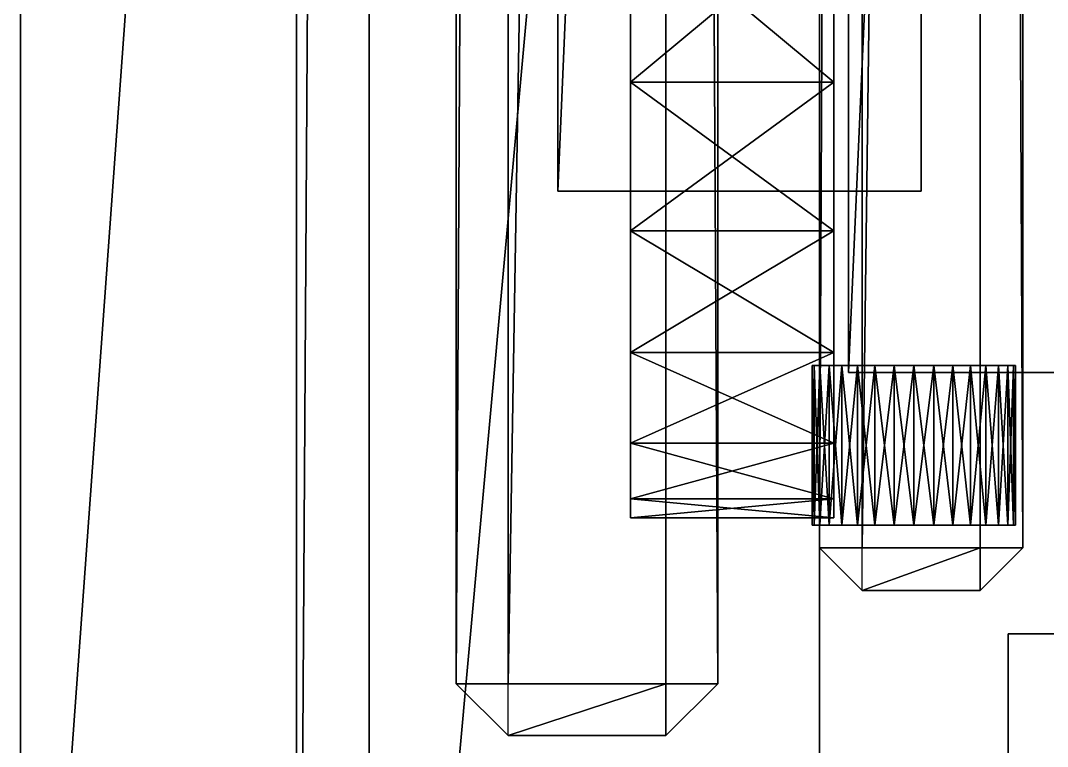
# Model space of a CAD drawing. Header units: millimetres. Extents: x -18 to 4450, y -985 to 970.
# Drawn here: x -18 to 123.4, y -661.5 to -561.5 of the extents above; entities that cross this region are included whole.
import ezdxf

# ---------------------------------------------------------------- set-up
doc = ezdxf.new("R2010")
doc.units = ezdxf.units.MM
for name, color, linetype in [('body__front_apron_lower_shadow', 8, 'CONTINUOUS'), ('body__hood_front_lip_shadow', 8, 'CONTINUOUS'), ('body__hood_front_rolled_lip_surface', 8, 'CONTINUOUS'), ('body__left_front_fender_sloped_outer_skin', 40, 'CONTINUOUS'), ('chassis__front_bumper', 250, 'CONTINUOUS'), ('chassis__front_bumper_swept_main_face', 250, 'CONTINUOUS'), ('chassis__left_front_bumper_stay_bolt_1', 9, 'CONTINUOUS'), ('front_detail__front_grille_inset_rounded_surround_surface', 7, 'CONTINUOUS'), ('front_detail__headlamp_bezel_left', 9, 'CONTINUOUS')]:
    doc.layers.add(name, color=color, linetype=linetype)

msp = doc.modelspace()

# ---------------------------------------------------------------- linework, layer by layer
at = {"layer": 'body__front_apron_lower_shadow'}
for points in [[(92, -634.119987, 715.879977), (92, -634.119987, 746.119976), (92, 634.119987, 746.119976)], [(92, -634.119987, 715.879977), (92, 634.119987, 746.119976), (92, 634.119987, 715.879977)], [(92, -634.119987, 715.879977), (97.879998, -634.119987, 709.999979), (97.879998, 634.119987, 709.999979)], [(92, -634.119987, 715.879977), (97.879998, 634.119987, 709.999979), (92, 634.119987, 715.879977)], [(92, -634.119987, 746.119976), (97.879998, -634.119987, 751.999974), (97.879998, 634.119987, 751.999974)], [(92, -634.119987, 746.119976), (97.879998, 634.119987, 751.999974), (92, 634.119987, 746.119976)], [(97.879998, -634.119987, 751.999974), (114.119999, -634.119987, 751.999974), (114.119999, 634.119987, 751.999974)], [(97.879998, -634.119987, 751.999974), (114.119999, 634.119987, 751.999974), (97.879998, 634.119987, 751.999974)], [(97.879998, -634.119987, 709.999979), (97.879998, 634.119987, 709.999979), (114.119999, 634.119987, 709.999979)], [(97.879998, -634.119987, 709.999979), (114.119999, 634.119987, 709.999979), (114.119999, -634.119987, 709.999979)], [(119.999997, -634.119987, 715.879977), (114.119999, -634.119987, 709.999979), (114.119999, 634.119987, 709.999979)], [(119.999997, -634.119987, 715.879977), (114.119999, 634.119987, 709.999979), (119.999997, 634.119987, 715.879977)], [(119.999997, -634.119987, 746.119976), (114.119999, -634.119987, 751.999974), (114.119999, 634.119987, 751.999974)], [(119.999997, -634.119987, 746.119976), (114.119999, 634.119987, 751.999974), (119.999997, 634.119987, 746.119976)], [(119.999997, -634.119987, 715.879977), (119.999997, 634.119987, 715.879977), (119.999997, 634.119987, 746.119976)], [(119.999997, -634.119987, 715.879977), (119.999997, 634.119987, 746.119976), (119.999997, -634.119987, 746.119976)], [(92, -634.119987, 715.879977), (97.879998, -639.999986, 715.879977), (97.879998, -639.999986, 746.119976)], [(92, -634.119987, 715.879977), (97.879998, -639.999986, 746.119976), (92, -634.119987, 746.119976)], [(92, -634.119987, 715.879977), (97.879998, -639.999986, 715.879977), (97.879998, -634.119987, 709.999979)], [(92, -634.119987, 746.119976), (97.879998, -639.999986, 746.119976), (97.879998, -634.119987, 751.999974)], [(97.879998, -639.999986, 715.879977), (97.879998, -634.119987, 709.999979), (114.119999, -634.119987, 709.999979)], [(97.879998, -639.999986, 715.879977), (114.119999, -634.119987, 709.999979), (114.119999, -639.999986, 715.879977)], [(97.879998, -639.999986, 746.119976), (97.879998, -634.119987, 751.999974), (114.119999, -634.119987, 751.999974)], [(97.879998, -639.999986, 746.119976), (114.119999, -634.119987, 751.999974), (114.119999, -639.999986, 746.119976)], [(119.999997, -634.119987, 715.879977), (114.119999, -639.999986, 715.879977), (114.119999, -639.999986, 746.119976)], [(119.999997, -634.119987, 715.879977), (114.119999, -639.999986, 746.119976), (119.999997, -634.119987, 746.119976)], [(119.999997, -634.119987, 715.879977), (114.119999, -639.999986, 715.879977), (114.119999, -634.119987, 709.999979)], [(119.999997, -634.119987, 746.119976), (114.119999, -639.999986, 746.119976), (114.119999, -634.119987, 751.999974)], [(97.879998, -639.999986, 715.879977), (114.119999, -639.999986, 715.879977), (114.119999, -639.999986, 746.119976)], [(97.879998, -639.999986, 715.879977), (114.119999, -639.999986, 746.119976), (97.879998, -639.999986, 746.119976)]]:
    msp.add_3dface(points, dxfattribs=at)
at = {"layer": 'body__hood_front_lip_shadow'}
for points in [[(41.999999, -652.859986, 1229.140043), (41.999999, -652.859986, 1248.860002), (41.999999, 652.859986, 1248.860002)], [(41.999999, -652.859986, 1229.140043), (41.999999, 652.859986, 1248.860002), (41.999999, 652.859986, 1229.140043)], [(41.999999, -652.859986, 1229.140043), (49.139999, -652.859986, 1222.000003), (49.139999, 652.859986, 1222.000003)], [(41.999999, -652.859986, 1229.140043), (49.139999, 652.859986, 1222.000003), (41.999999, 652.859986, 1229.140043)], [(41.999999, -652.859986, 1248.860002), (49.139999, -652.859986, 1256.000042), (49.139999, 652.859986, 1256.000042)], [(41.999999, -652.859986, 1248.860002), (49.139999, 652.859986, 1256.000042), (41.999999, 652.859986, 1248.860002)], [(49.139999, -652.859986, 1256.000042), (70.859998, -652.859986, 1256.000042), (70.859998, 652.859986, 1256.000042)], [(49.139999, -652.859986, 1256.000042), (70.859998, 652.859986, 1256.000042), (49.139999, 652.859986, 1256.000042)], [(49.139999, -652.859986, 1222.000003), (49.139999, 652.859986, 1222.000003), (70.859998, 652.859986, 1222.000003)], [(49.139999, -652.859986, 1222.000003), (70.859998, 652.859986, 1222.000003), (70.859998, -652.859986, 1222.000003)], [(78.000002, -652.859986, 1229.140043), (70.859998, -652.859986, 1222.000003), (70.859998, 652.859986, 1222.000003)], [(78.000002, -652.859986, 1229.140043), (70.859998, 652.859986, 1222.000003), (78.000002, 652.859986, 1229.140043)], [(78.000002, -652.859986, 1248.860002), (70.859998, -652.859986, 1256.000042), (70.859998, 652.859986, 1256.000042)], [(78.000002, -652.859986, 1248.860002), (70.859998, 652.859986, 1256.000042), (78.000002, 652.859986, 1248.860002)], [(78.000002, -652.859986, 1229.140043), (78.000002, 652.859986, 1229.140043), (78.000002, 652.859986, 1248.860002)], [(78.000002, -652.859986, 1229.140043), (78.000002, 652.859986, 1248.860002), (78.000002, -652.859986, 1248.860002)], [(41.999999, -652.859986, 1229.140043), (49.139999, -660.000026, 1229.140043), (49.139999, -660.000026, 1248.860002)], [(41.999999, -652.859986, 1229.140043), (49.139999, -660.000026, 1248.860002), (41.999999, -652.859986, 1248.860002)], [(41.999999, -652.859986, 1229.140043), (49.139999, -660.000026, 1229.140043), (49.139999, -652.859986, 1222.000003)], [(41.999999, -652.859986, 1248.860002), (49.139999, -660.000026, 1248.860002), (49.139999, -652.859986, 1256.000042)], [(49.139999, -660.000026, 1229.140043), (49.139999, -652.859986, 1222.000003), (70.859998, -652.859986, 1222.000003)], [(49.139999, -660.000026, 1229.140043), (70.859998, -652.859986, 1222.000003), (70.859998, -660.000026, 1229.140043)], [(49.139999, -660.000026, 1248.860002), (49.139999, -652.859986, 1256.000042), (70.859998, -652.859986, 1256.000042)], [(49.139999, -660.000026, 1248.860002), (70.859998, -652.859986, 1256.000042), (70.859998, -660.000026, 1248.860002)], [(78.000002, -652.859986, 1229.140043), (70.859998, -660.000026, 1229.140043), (70.859998, -660.000026, 1248.860002)], [(78.000002, -652.859986, 1229.140043), (70.859998, -660.000026, 1248.860002), (78.000002, -652.859986, 1248.860002)], [(78.000002, -652.859986, 1229.140043), (70.859998, -660.000026, 1229.140043), (70.859998, -652.859986, 1222.000003)], [(78.000002, -652.859986, 1248.860002), (70.859998, -660.000026, 1248.860002), (70.859998, -652.859986, 1256.000042)], [(49.139999, -660.000026, 1229.140043), (70.859998, -660.000026, 1229.140043), (70.859998, -660.000026, 1248.860002)], [(49.139999, -660.000026, 1229.140043), (70.859998, -660.000026, 1248.860002), (49.139999, -660.000026, 1248.860002)]]:
    msp.add_3dface(points, dxfattribs=at)
at = {"layer": 'body__hood_front_rolled_lip_surface'}
for points in [[(96.000001, -610.000014, 1203.999996), (96.000001, 610.000014, 1203.999996), (150.000006, 610.000014, 1218.000054)], [(96.000001, -610.000014, 1203.999996), (150.000006, 610.000014, 1218.000054), (150.000006, -610.000014, 1218.000054)], [(96.000001, -610.000014, 1248.000026), (150.000006, -610.000014, 1253.999949), (150.000006, 610.000014, 1253.999949)], [(96.000001, -610.000014, 1248.000026), (150.000006, 610.000014, 1253.999949), (96.000001, 610.000014, 1248.000026)], [(96.000001, -610.000014, 1203.999996), (96.000001, -610.000014, 1248.000026), (96.000001, 610.000014, 1248.000026)], [(96.000001, -610.000014, 1203.999996), (96.000001, 610.000014, 1248.000026), (96.000001, 610.000014, 1203.999996)], [(150.000006, -610.000014, 1218.000054), (150.000006, -610.000014, 1253.999949), (96.000001, -610.000014, 1248.000026)], [(150.000006, -610.000014, 1218.000054), (96.000001, -610.000014, 1248.000026), (96.000001, -610.000014, 1203.999996)]]:
    msp.add_3dface(points, dxfattribs=at)
at = {"layer": 'body__left_front_fender_sloped_outer_skin'}
for points in [[(118.000001, -846.000016, 705.99997), (118.000001, -646.000028, 705.99997), (1034.999967, -646.000028, 744.000018)], [(118.000001, -846.000016, 705.99997), (1034.999967, -646.000028, 744.000018), (1034.999967, -846.000016, 744.000018)], [(118.000001, -846.000016, 1047.999978), (1034.999967, -846.000016, 1241.999984), (1034.999967, -646.000028, 1241.999984)], [(118.000001, -846.000016, 1047.999978), (1034.999967, -646.000028, 1241.999984), (118.000001, -646.000028, 1047.999978)], [(118.000001, -846.000016, 705.99997), (118.000001, -846.000016, 1047.999978), (118.000001, -646.000028, 1047.999978)], [(118.000001, -846.000016, 705.99997), (118.000001, -646.000028, 1047.999978), (118.000001, -646.000028, 705.99997)], [(118.000001, -646.000028, 705.99997), (118.000001, -646.000028, 1047.999978), (1034.999967, -646.000028, 1241.999984)], [(118.000001, -646.000028, 705.99997), (1034.999967, -646.000028, 1241.999984), (1034.999967, -646.000028, 744.000018)]]:
    msp.add_3dface(points, dxfattribs=at)
at = {"layer": 'chassis__front_bumper'}
for points in [[(20, -800.000012, 535.000026), (20, -800.000012, 634.99999), (20, 800.000012, 634.99999)], [(20, -800.000012, 535.000026), (20, 800.000012, 634.99999), (20, 800.000012, 535.000026)], [(20, -800.000012, 535.000026), (29.999999, -800.000012, 524.999976), (29.999999, 800.000012, 524.999976)], [(20, -800.000012, 535.000026), (29.999999, 800.000012, 524.999976), (20, 800.000012, 535.000026)], [(20, -800.000012, 634.99999), (29.999999, -800.000012, 644.999981), (29.999999, 800.000012, 644.999981)], [(20, -800.000012, 634.99999), (29.999999, 800.000012, 644.999981), (20, 800.000012, 634.99999)], [(29.999999, -800.000012, 644.999981), (174.999997, -800.000012, 644.999981), (174.999997, 800.000012, 644.999981)], [(29.999999, -800.000012, 644.999981), (174.999997, 800.000012, 644.999981), (29.999999, 800.000012, 644.999981)], [(29.999999, -800.000012, 524.999976), (29.999999, 800.000012, 524.999976), (174.999997, 800.000012, 524.999976)], [(29.999999, -800.000012, 524.999976), (174.999997, 800.000012, 524.999976), (174.999997, -800.000012, 524.999976)]]:
    msp.add_3dface(points, dxfattribs=at)
at = {"layer": 'chassis__front_bumper_swept_main_face'}
for points in [[(-17.999999, -759.99999, 483.999997), (-17.999999, 759.99999, 483.999997), (92, 759.99999, 519.999981)], [(-17.999999, -759.99999, 483.999997), (92, 759.99999, 519.999981), (92, -759.99999, 519.999981)], [(-17.999999, -759.99999, 607.99998), (92, -759.99999, 620.000005), (92, 759.99999, 620.000005)], [(-17.999999, -759.99999, 607.99998), (92, 759.99999, 620.000005), (-17.999999, 759.99999, 607.99998)], [(-17.999999, -759.99999, 483.999997), (-17.999999, -759.99999, 607.99998), (-17.999999, 759.99999, 607.99998)], [(-17.999999, -759.99999, 483.999997), (-17.999999, 759.99999, 607.99998), (-17.999999, 759.99999, 483.999997)], [(92, 759.99999, 519.999981), (92, 759.99999, 620.000005), (92, -759.99999, 620.000005)], [(92, 759.99999, 519.999981), (92, -759.99999, 620.000005), (92, -759.99999, 519.999981)]]:
    msp.add_3dface(points, dxfattribs=at)
at = {"layer": 'chassis__left_front_bumper_stay_bolt_1'}
for points in [[(91.269009, -630.999982, 552.731276), (91.269009, -609.000027, 552.731276), (90.999998, -609.000027, 550.000012)], [(91.269009, -630.999982, 552.731276), (90.999998, -609.000027, 550.000012), (90.999998, -630.999982, 550.000012)], [(104.999997, -609.000027, 550.000012), (91.269009, -609.000027, 552.731276), (90.999998, -609.000027, 550.000012)], [(90.999998, -630.999982, 550.000012), (90.999998, -609.000027, 550.000012), (91.269009, -609.000027, 547.268748)], [(90.999998, -630.999982, 550.000012), (91.269009, -609.000027, 547.268748), (91.269009, -630.999982, 547.268748)], [(104.999997, -609.000027, 550.000012), (90.999998, -609.000027, 550.000012), (91.269009, -609.000027, 547.268748)], [(92.065684, -630.999982, 555.357575), (92.065684, -609.000027, 555.357575), (91.269009, -609.000027, 552.731276)], [(92.065684, -630.999982, 555.357575), (91.269009, -609.000027, 552.731276), (91.269009, -630.999982, 552.731276)], [(104.999997, -609.000027, 550.000012), (92.065684, -609.000027, 555.357575), (91.269009, -609.000027, 552.731276)], [(91.269009, -630.999982, 547.268748), (91.269009, -609.000027, 547.268748), (92.065684, -609.000027, 544.642448)], [(91.269009, -630.999982, 547.268748), (92.065684, -609.000027, 544.642448), (92.065684, -630.999982, 544.642448)], [(104.999997, -609.000027, 550.000012), (91.269009, -609.000027, 547.268748), (92.065684, -609.000027, 544.642448)], [(93.359426, -630.999982, 557.778001), (93.359426, -609.000027, 557.778001), (92.065684, -609.000027, 555.357575)], [(93.359426, -630.999982, 557.778001), (92.065684, -609.000027, 555.357575), (92.065684, -630.999982, 555.357575)], [(104.999997, -609.000027, 550.000012), (93.359426, -609.000027, 557.778001), (92.065684, -609.000027, 555.357575)], [(92.065684, -630.999982, 544.642448), (92.065684, -609.000027, 544.642448), (93.359426, -609.000027, 542.222023)], [(92.065684, -630.999982, 544.642448), (93.359426, -609.000027, 542.222023), (93.359426, -630.999982, 542.222023)], [(104.999997, -609.000027, 550.000012), (92.065684, -609.000027, 544.642448), (93.359426, -609.000027, 542.222023)], [(95.100507, -630.999982, 559.899509), (95.100507, -609.000027, 559.899509), (93.359426, -609.000027, 557.778001)], [(95.100507, -630.999982, 559.899509), (93.359426, -609.000027, 557.778001), (93.359426, -630.999982, 557.778001)], [(104.999997, -609.000027, 550.000012), (95.100507, -609.000027, 559.899509), (93.359426, -609.000027, 557.778001)], [(93.359426, -630.999982, 542.222023), (93.359426, -609.000027, 542.222023), (95.100507, -609.000027, 540.100515)], [(93.359426, -630.999982, 542.222023), (95.100507, -609.000027, 540.100515), (95.100507, -630.999982, 540.100515)], [(104.999997, -609.000027, 550.000012), (93.359426, -609.000027, 542.222023), (95.100507, -609.000027, 540.100515)], [(97.222015, -630.999982, 561.640561), (97.222015, -609.000027, 561.640561), (95.100507, -609.000027, 559.899509)], [(97.222015, -630.999982, 561.640561), (95.100507, -609.000027, 559.899509), (95.100507, -630.999982, 559.899509)], [(104.999997, -609.000027, 550.000012), (97.222015, -609.000027, 561.640561), (95.100507, -609.000027, 559.899509)], [(95.100507, -630.999982, 540.100515), (95.100507, -609.000027, 540.100515), (97.222015, -609.000027, 538.359404)], [(95.100507, -630.999982, 540.100515), (97.222015, -609.000027, 538.359404), (97.222015, -630.999982, 538.359404)], [(104.999997, -609.000027, 550.000012), (95.100507, -609.000027, 540.100515), (97.222015, -609.000027, 538.359404)], [(99.642433, -630.999982, 562.934339), (99.642433, -609.000027, 562.934339), (97.222015, -609.000027, 561.640561)], [(99.642433, -630.999982, 562.934339), (97.222015, -609.000027, 561.640561), (97.222015, -630.999982, 561.640561)], [(104.999997, -609.000027, 550.000012), (99.642433, -609.000027, 562.934339), (97.222015, -609.000027, 561.640561)], [(97.222015, -630.999982, 538.359404), (97.222015, -609.000027, 538.359404), (99.642433, -609.000027, 537.065685)], [(97.222015, -630.999982, 538.359404), (99.642433, -609.000027, 537.065685), (99.642433, -630.999982, 537.065685)], [(104.999997, -609.000027, 550.000012), (97.222015, -609.000027, 538.359404), (99.642433, -609.000027, 537.065685)], [(102.268733, -630.999982, 563.731015), (102.268733, -609.000027, 563.731015), (99.642433, -609.000027, 562.934339)], [(102.268733, -630.999982, 563.731015), (99.642433, -609.000027, 562.934339), (99.642433, -630.999982, 562.934339)], [(104.999997, -609.000027, 550.000012), (102.268733, -609.000027, 563.731015), (99.642433, -609.000027, 562.934339)], [(99.642433, -630.999982, 537.065685), (99.642433, -609.000027, 537.065685), (102.268733, -609.000027, 536.269009)], [(99.642433, -630.999982, 537.065685), (102.268733, -609.000027, 536.269009), (102.268733, -630.999982, 536.269009)], [(104.999997, -609.000027, 550.000012), (99.642433, -609.000027, 537.065685), (102.268733, -609.000027, 536.269009)], [(104.999997, -630.999982, 564.00001), (104.999997, -609.000027, 564.00001), (102.268733, -609.000027, 563.731015)], [(104.999997, -630.999982, 564.00001), (102.268733, -609.000027, 563.731015), (102.268733, -630.999982, 563.731015)], [(104.999997, -609.000027, 550.000012), (104.999997, -609.000027, 564.00001), (102.268733, -609.000027, 563.731015)], [(102.268733, -630.999982, 536.269009), (102.268733, -609.000027, 536.269009), (104.999997, -609.000027, 536.000013)], [(102.268733, -630.999982, 536.269009), (104.999997, -609.000027, 536.000013), (104.999997, -630.999982, 536.000013)], [(104.999997, -609.000027, 550.000012), (102.268733, -609.000027, 536.269009), (104.999997, -609.000027, 536.000013)], [(104.999997, -609.000027, 550.000012), (119.000003, -609.000027, 550.000012), (118.730992, -609.000027, 552.731276)], [(104.999997, -609.000027, 550.000012), (118.730992, -609.000027, 552.731276), (117.934316, -609.000027, 555.357575)], [(104.999997, -609.000027, 550.000012), (117.934316, -609.000027, 555.357575), (116.640575, -609.000027, 557.778001)], [(104.999997, -609.000027, 550.000012), (116.640575, -609.000027, 557.778001), (114.899494, -609.000027, 559.899509)], [(104.999997, -609.000027, 550.000012), (114.899494, -609.000027, 559.899509), (112.777986, -609.000027, 561.640561)], [(104.999997, -609.000027, 550.000012), (112.777986, -609.000027, 561.640561), (110.357568, -609.000027, 562.934339)], [(104.999997, -609.000027, 550.000012), (110.357568, -609.000027, 562.934339), (107.731268, -609.000027, 563.731015)], [(107.731268, -630.999982, 563.731015), (107.731268, -609.000027, 563.731015), (104.999997, -609.000027, 564.00001)], [(107.731268, -630.999982, 563.731015), (104.999997, -609.000027, 564.00001), (104.999997, -630.999982, 564.00001)], [(104.999997, -609.000027, 550.000012), (107.731268, -609.000027, 563.731015), (104.999997, -609.000027, 564.00001)], [(104.999997, -630.999982, 536.000013), (104.999997, -609.000027, 536.000013), (107.731268, -609.000027, 536.269009)], [(104.999997, -630.999982, 536.000013), (107.731268, -609.000027, 536.269009), (107.731268, -630.999982, 536.269009)], [(104.999997, -609.000027, 550.000012), (104.999997, -609.000027, 536.000013), (107.731268, -609.000027, 536.269009)], [(104.999997, -609.000027, 550.000012), (107.731268, -609.000027, 536.269009), (110.357568, -609.000027, 537.065685)], [(104.999997, -609.000027, 550.000012), (110.357568, -609.000027, 537.065685), (112.777986, -609.000027, 538.359404)], [(104.999997, -609.000027, 550.000012), (112.777986, -609.000027, 538.359404), (114.899494, -609.000027, 540.100515)], [(104.999997, -609.000027, 550.000012), (114.899494, -609.000027, 540.100515), (116.640575, -609.000027, 542.222023)], [(104.999997, -609.000027, 550.000012), (116.640575, -609.000027, 542.222023), (117.934316, -609.000027, 544.642448)], [(104.999997, -609.000027, 550.000012), (117.934316, -609.000027, 544.642448), (118.730992, -609.000027, 547.268748)], [(104.999997, -609.000027, 550.000012), (118.730992, -609.000027, 547.268748), (119.000003, -609.000027, 550.000012)], [(110.357568, -630.999982, 562.934339), (110.357568, -609.000027, 562.934339), (107.731268, -609.000027, 563.731015)], [(110.357568, -630.999982, 562.934339), (107.731268, -609.000027, 563.731015), (107.731268, -630.999982, 563.731015)], [(107.731268, -630.999982, 536.269009), (107.731268, -609.000027, 536.269009), (110.357568, -609.000027, 537.065685)], [(107.731268, -630.999982, 536.269009), (110.357568, -609.000027, 537.065685), (110.357568, -630.999982, 537.065685)], [(112.777986, -630.999982, 561.640561), (112.777986, -609.000027, 561.640561), (110.357568, -609.000027, 562.934339)], [(112.777986, -630.999982, 561.640561), (110.357568, -609.000027, 562.934339), (110.357568, -630.999982, 562.934339)], [(110.357568, -630.999982, 537.065685), (110.357568, -609.000027, 537.065685), (112.777986, -609.000027, 538.359404)], [(110.357568, -630.999982, 537.065685), (112.777986, -609.000027, 538.359404), (112.777986, -630.999982, 538.359404)], [(114.899494, -630.999982, 559.899509), (114.899494, -609.000027, 559.899509), (112.777986, -609.000027, 561.640561)], [(114.899494, -630.999982, 559.899509), (112.777986, -609.000027, 561.640561), (112.777986, -630.999982, 561.640561)], [(112.777986, -630.999982, 538.359404), (112.777986, -609.000027, 538.359404), (114.899494, -609.000027, 540.100515)], [(112.777986, -630.999982, 538.359404), (114.899494, -609.000027, 540.100515), (114.899494, -630.999982, 540.100515)], [(116.640575, -630.999982, 557.778001), (116.640575, -609.000027, 557.778001), (114.899494, -609.000027, 559.899509)], [(116.640575, -630.999982, 557.778001), (114.899494, -609.000027, 559.899509), (114.899494, -630.999982, 559.899509)], [(114.899494, -630.999982, 540.100515), (114.899494, -609.000027, 540.100515), (116.640575, -609.000027, 542.222023)], [(114.899494, -630.999982, 540.100515), (116.640575, -609.000027, 542.222023), (116.640575, -630.999982, 542.222023)], [(117.934316, -630.999982, 555.357575), (117.934316, -609.000027, 555.357575), (116.640575, -609.000027, 557.778001)], [(117.934316, -630.999982, 555.357575), (116.640575, -609.000027, 557.778001), (116.640575, -630.999982, 557.778001)], [(116.640575, -630.999982, 542.222023), (116.640575, -609.000027, 542.222023), (117.934316, -609.000027, 544.642448)], [(116.640575, -630.999982, 542.222023), (117.934316, -609.000027, 544.642448), (117.934316, -630.999982, 544.642448)], [(118.730992, -630.999982, 552.731276), (118.730992, -609.000027, 552.731276), (117.934316, -609.000027, 555.357575)], [(118.730992, -630.999982, 552.731276), (117.934316, -609.000027, 555.357575), (117.934316, -630.999982, 555.357575)], [(117.934316, -630.999982, 544.642448), (117.934316, -609.000027, 544.642448), (118.730992, -609.000027, 547.268748)], [(117.934316, -630.999982, 544.642448), (118.730992, -609.000027, 547.268748), (118.730992, -630.999982, 547.268748)], [(119.000003, -630.999982, 550.000012), (119.000003, -609.000027, 550.000012), (118.730992, -609.000027, 552.731276)], [(119.000003, -630.999982, 550.000012), (118.730992, -609.000027, 552.731276), (118.730992, -630.999982, 552.731276)], [(118.730992, -630.999982, 547.268748), (118.730992, -609.000027, 547.268748), (119.000003, -609.000027, 550.000012)], [(118.730992, -630.999982, 547.268748), (119.000003, -609.000027, 550.000012), (119.000003, -630.999982, 550.000012)], [(104.999997, -630.999982, 550.000012), (90.999998, -630.999982, 550.000012), (91.269009, -630.999982, 552.731276)], [(104.999997, -630.999982, 550.000012), (91.269009, -630.999982, 547.268748), (90.999998, -630.999982, 550.000012)], [(104.999997, -630.999982, 550.000012), (91.269009, -630.999982, 552.731276), (92.065684, -630.999982, 555.357575)], [(104.999997, -630.999982, 550.000012), (92.065684, -630.999982, 544.642448), (91.269009, -630.999982, 547.268748)], [(104.999997, -630.999982, 550.000012), (92.065684, -630.999982, 555.357575), (93.359426, -630.999982, 557.778001)], [(104.999997, -630.999982, 550.000012), (93.359426, -630.999982, 542.222023), (92.065684, -630.999982, 544.642448)], [(104.999997, -630.999982, 550.000012), (93.359426, -630.999982, 557.778001), (95.100507, -630.999982, 559.899509)], [(104.999997, -630.999982, 550.000012), (95.100507, -630.999982, 540.100515), (93.359426, -630.999982, 542.222023)], [(104.999997, -630.999982, 550.000012), (95.100507, -630.999982, 559.899509), (97.222015, -630.999982, 561.640561)], [(104.999997, -630.999982, 550.000012), (97.222015, -630.999982, 538.359404), (95.100507, -630.999982, 540.100515)], [(104.999997, -630.999982, 550.000012), (97.222015, -630.999982, 561.640561), (99.642433, -630.999982, 562.934339)], [(104.999997, -630.999982, 550.000012), (99.642433, -630.999982, 537.065685), (97.222015, -630.999982, 538.359404)], [(104.999997, -630.999982, 550.000012), (99.642433, -630.999982, 562.934339), (102.268733, -630.999982, 563.731015)], [(104.999997, -630.999982, 550.000012), (102.268733, -630.999982, 536.269009), (99.642433, -630.999982, 537.065685)], [(104.999997, -630.999982, 550.000012), (102.268733, -630.999982, 563.731015), (104.999997, -630.999982, 564.00001)], [(104.999997, -630.999982, 550.000012), (104.999997, -630.999982, 536.000013), (102.268733, -630.999982, 536.269009)], [(104.999997, -630.999982, 550.000012), (118.730992, -630.999982, 552.731276), (119.000003, -630.999982, 550.000012)], [(104.999997, -630.999982, 550.000012), (117.934316, -630.999982, 555.357575), (118.730992, -630.999982, 552.731276)], [(104.999997, -630.999982, 550.000012), (116.640575, -630.999982, 557.778001), (117.934316, -630.999982, 555.357575)], [(104.999997, -630.999982, 550.000012), (114.899494, -630.999982, 559.899509), (116.640575, -630.999982, 557.778001)], [(104.999997, -630.999982, 550.000012), (112.777986, -630.999982, 561.640561), (114.899494, -630.999982, 559.899509)], [(104.999997, -630.999982, 550.000012), (110.357568, -630.999982, 562.934339), (112.777986, -630.999982, 561.640561)], [(104.999997, -630.999982, 550.000012), (107.731268, -630.999982, 563.731015), (110.357568, -630.999982, 562.934339)], [(104.999997, -630.999982, 550.000012), (104.999997, -630.999982, 564.00001), (107.731268, -630.999982, 563.731015)], [(104.999997, -630.999982, 550.000012), (107.731268, -630.999982, 536.269009), (104.999997, -630.999982, 536.000013)], [(104.999997, -630.999982, 550.000012), (110.357568, -630.999982, 537.065685), (107.731268, -630.999982, 536.269009)], [(104.999997, -630.999982, 550.000012), (112.777986, -630.999982, 538.359404), (110.357568, -630.999982, 537.065685)], [(104.999997, -630.999982, 550.000012), (114.899494, -630.999982, 540.100515), (112.777986, -630.999982, 538.359404)], [(104.999997, -630.999982, 550.000012), (116.640575, -630.999982, 542.222023), (114.899494, -630.999982, 540.100515)], [(104.999997, -630.999982, 550.000012), (117.934316, -630.999982, 544.642448), (116.640575, -630.999982, 542.222023)], [(104.999997, -630.999982, 550.000012), (118.730992, -630.999982, 547.268748), (117.934316, -630.999982, 544.642448)], [(104.999997, -630.999982, 550.000012), (119.000003, -630.999982, 550.000012), (118.730992, -630.999982, 547.268748)]]:
    msp.add_3dface(points, dxfattribs=at)
at = {"layer": 'front_detail__front_grille_inset_rounded_surround_surface'}
for points in [[(56.000002, -584.999979, 801.999986), (56.000002, 584.999979, 801.999986), (105.999999, 584.999979, 819.999993)], [(56.000002, -584.999979, 801.999986), (105.999999, 584.999979, 819.999993), (105.999999, -584.999979, 819.999993)], [(56.000002, -584.999979, 1125), (105.999999, -584.999979, 1100.000024), (105.999999, 584.999979, 1100.000024)], [(56.000002, -584.999979, 1125), (105.999999, 584.999979, 1100.000024), (56.000002, 584.999979, 1125)], [(56.000002, -584.999979, 801.999986), (56.000002, -584.999979, 1125), (56.000002, 584.999979, 1125)], [(56.000002, -584.999979, 801.999986), (56.000002, 584.999979, 1125), (56.000002, 584.999979, 801.999986)], [(105.999999, 584.999979, 819.999993), (105.999999, 584.999979, 1100.000024), (105.999999, -584.999979, 1100.000024)], [(105.999999, 584.999979, 819.999993), (105.999999, -584.999979, 1100.000024), (105.999999, -584.999979, 819.999993)], [(105.999999, -584.999979, 819.999993), (105.999999, -584.999979, 1100.000024), (56.000002, -584.999979, 1125)], [(105.999999, -584.999979, 819.999993), (56.000002, -584.999979, 1125), (56.000002, -584.999979, 801.999986)]]:
    msp.add_3dface(points, dxfattribs=at)
at = {"layer": 'front_detail__headlamp_bezel_left'}
for points in [[(66, -495.000005, 985.000014), (66, -570.00196, 1097.248435), (66, -546.662271, 1109.723687)], [(66, -495.000005, 985.000014), (66, -590.459406, 1080.459356), (66, -570.00196, 1097.248435)], [(66, -495.000005, 985.000014), (66, -607.248425, 1060.001969), (66, -590.459406, 1080.459356)], [(66, -495.000005, 985.000014), (66, -619.723737, 1036.662221), (66, -607.248425, 1060.001969)], [(66, -495.000005, 985.000014), (66, -627.406001, 1011.337161), (66, -619.723737, 1036.662221)], [(66, -495.000005, 985.000014), (66, -629.999995, 985.000014), (66, -627.406001, 1011.337161)], [(66, -495.000005, 985.000014), (66, -627.406001, 958.662808), (66, -629.999995, 985.000014)], [(66, -495.000005, 985.000014), (66, -619.723737, 933.337748), (66, -627.406001, 958.662808)], [(66, -495.000005, 985.000014), (66, -607.248425, 909.998), (66, -619.723737, 933.337748)], [(66, -495.000005, 985.000014), (66, -590.459406, 889.540613), (66, -607.248425, 909.998)], [(66, -495.000005, 985.000014), (66, -570.00196, 872.751594), (66, -590.459406, 889.540613)], [(66, -495.000005, 985.000014), (66, -546.662271, 860.276282), (66, -570.00196, 872.751594)], [(93.999997, -495.000005, 985.000014), (93.999997, -546.662271, 1109.723687), (93.999997, -570.00196, 1097.248435)], [(93.999997, -495.000005, 985.000014), (93.999997, -570.00196, 1097.248435), (93.999997, -590.459406, 1080.459356)], [(93.999997, -495.000005, 985.000014), (93.999997, -590.459406, 1080.459356), (93.999997, -607.248425, 1060.001969)], [(93.999997, -495.000005, 985.000014), (93.999997, -607.248425, 1060.001969), (93.999997, -619.723737, 1036.662221)], [(93.999997, -495.000005, 985.000014), (93.999997, -619.723737, 1036.662221), (93.999997, -627.406001, 1011.337161)], [(93.999997, -495.000005, 985.000014), (93.999997, -627.406001, 1011.337161), (93.999997, -629.999995, 985.000014)], [(93.999997, -495.000005, 985.000014), (93.999997, -629.999995, 985.000014), (93.999997, -627.406001, 958.662808)], [(93.999997, -495.000005, 985.000014), (93.999997, -627.406001, 958.662808), (93.999997, -619.723737, 933.337748)], [(93.999997, -495.000005, 985.000014), (93.999997, -619.723737, 933.337748), (93.999997, -607.248425, 909.998)], [(93.999997, -495.000005, 985.000014), (93.999997, -607.248425, 909.998), (93.999997, -590.459406, 889.540613)], [(93.999997, -495.000005, 985.000014), (93.999997, -590.459406, 889.540613), (93.999997, -570.00196, 872.751594)], [(93.999997, -495.000005, 985.000014), (93.999997, -570.00196, 872.751594), (93.999997, -546.662271, 860.276282)], [(66, -546.662271, 1109.723687), (93.999997, -546.662271, 1109.723687), (93.999997, -570.00196, 1097.248435)], [(66, -546.662271, 1109.723687), (93.999997, -570.00196, 1097.248435), (66, -570.00196, 1097.248435)], [(66, -570.00196, 872.751594), (93.999997, -570.00196, 872.751594), (93.999997, -546.662271, 860.276282)], [(66, -570.00196, 872.751594), (93.999997, -546.662271, 860.276282), (66, -546.662271, 860.276282)], [(66, -570.00196, 1097.248435), (93.999997, -570.00196, 1097.248435), (93.999997, -590.459406, 1080.459356)], [(66, -570.00196, 1097.248435), (93.999997, -590.459406, 1080.459356), (66, -590.459406, 1080.459356)], [(66, -590.459406, 889.540613), (93.999997, -590.459406, 889.540613), (93.999997, -570.00196, 872.751594)], [(66, -590.459406, 889.540613), (93.999997, -570.00196, 872.751594), (66, -570.00196, 872.751594)], [(66, -590.459406, 1080.459356), (93.999997, -590.459406, 1080.459356), (93.999997, -607.248425, 1060.001969)], [(66, -590.459406, 1080.459356), (93.999997, -607.248425, 1060.001969), (66, -607.248425, 1060.001969)], [(66, -607.248425, 909.998), (93.999997, -607.248425, 909.998), (93.999997, -590.459406, 889.540613)], [(66, -607.248425, 909.998), (93.999997, -590.459406, 889.540613), (66, -590.459406, 889.540613)], [(66, -607.248425, 1060.001969), (93.999997, -607.248425, 1060.001969), (93.999997, -619.723737, 1036.662221)], [(66, -607.248425, 1060.001969), (93.999997, -619.723737, 1036.662221), (66, -619.723737, 1036.662221)], [(66, -619.723737, 933.337748), (93.999997, -619.723737, 933.337748), (93.999997, -607.248425, 909.998)], [(66, -619.723737, 933.337748), (93.999997, -607.248425, 909.998), (66, -607.248425, 909.998)], [(66, -619.723737, 1036.662221), (93.999997, -619.723737, 1036.662221), (93.999997, -627.406001, 1011.337161)], [(66, -619.723737, 1036.662221), (93.999997, -627.406001, 1011.337161), (66, -627.406001, 1011.337161)], [(66, -627.406001, 958.662808), (93.999997, -627.406001, 958.662808), (93.999997, -619.723737, 933.337748)], [(66, -627.406001, 958.662808), (93.999997, -619.723737, 933.337748), (66, -619.723737, 933.337748)], [(66, -627.406001, 1011.337161), (93.999997, -627.406001, 1011.337161), (93.999997, -629.999995, 985.000014)], [(66, -627.406001, 1011.337161), (93.999997, -629.999995, 985.000014), (66, -629.999995, 985.000014)], [(66, -629.999995, 985.000014), (93.999997, -629.999995, 985.000014), (93.999997, -627.406001, 958.662808)], [(66, -629.999995, 985.000014), (93.999997, -627.406001, 958.662808), (66, -627.406001, 958.662808)]]:
    msp.add_3dface(points, dxfattribs=at)

doc.saveas('drawing.dxf')
